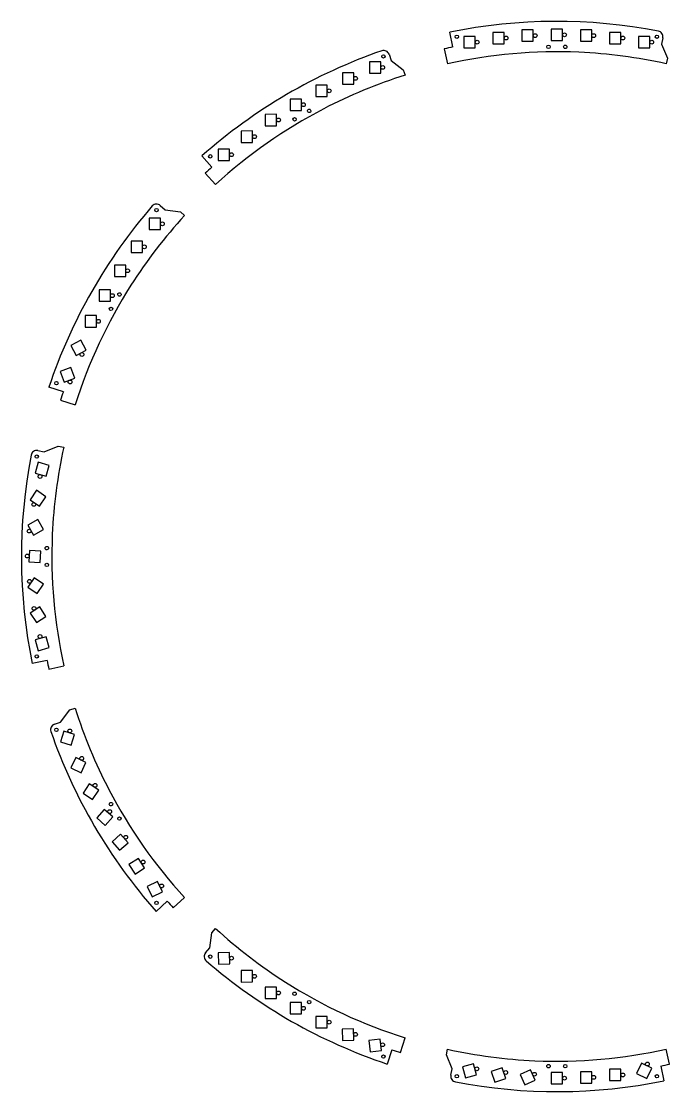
# Model space of a CAD drawing. Header units: millimetres. Extents: x -283 to 283, y -283 to 283.
# Drawn here: x -283 to 60, y -283 to 283 of the extents above; entities that cross this region are included whole.
import ezdxf

# ---------------------------------------------------------------- set-up
doc = ezdxf.new("R2010")
doc.units = ezdxf.units.MM
for name, color, linetype in [('Circle021', 7, 'CONTINUOUS'), ('Circle022', 7, 'CONTINUOUS'), ('Circle023', 7, 'CONTINUOUS'), ('Circle024', 7, 'CONTINUOUS'), ('Circle025', 7, 'CONTINUOUS'), ('Circle026', 7, 'CONTINUOUS'), ('Circle027', 7, 'CONTINUOUS'), ('Circle028', 7, 'CONTINUOUS'), ('Circle029', 7, 'CONTINUOUS'), ('Circle030', 7, 'CONTINUOUS'), ('Circle031', 7, 'CONTINUOUS'), ('Circle032', 7, 'CONTINUOUS'), ('Circle033', 7, 'CONTINUOUS'), ('Circle034', 7, 'CONTINUOUS'), ('Circle035', 7, 'CONTINUOUS'), ('Circle036', 7, 'CONTINUOUS'), ('Circle037', 7, 'CONTINUOUS'), ('Circle038', 7, 'CONTINUOUS'), ('Circle039', 7, 'CONTINUOUS'), ('Circle040', 7, 'CONTINUOUS'), ('Circle041', 7, 'CONTINUOUS'), ('Circle042', 7, 'CONTINUOUS'), ('Circle043', 7, 'CONTINUOUS'), ('Circle044', 7, 'CONTINUOUS'), ('Circle045', 7, 'CONTINUOUS'), ('Circle046', 7, 'CONTINUOUS'), ('Circle047', 7, 'CONTINUOUS'), ('Circle048', 7, 'CONTINUOUS'), ('Circle049', 7, 'CONTINUOUS'), ('Circle050', 7, 'CONTINUOUS'), ('Circle051', 7, 'CONTINUOUS'), ('Circle052', 7, 'CONTINUOUS'), ('Circle053', 7, 'CONTINUOUS'), ('Circle054', 7, 'CONTINUOUS'), ('Circle055', 7, 'CONTINUOUS'), ('Circle056', 7, 'CONTINUOUS'), ('Circle057', 7, 'CONTINUOUS'), ('Circle058', 7, 'CONTINUOUS'), ('Circle059', 7, 'CONTINUOUS'), ('Circle060', 7, 'CONTINUOUS'), ('Circle061', 7, 'CONTINUOUS'), ('Circle062', 7, 'CONTINUOUS'), ('Circle063', 7, 'CONTINUOUS'), ('Circle064', 7, 'CONTINUOUS'), ('Circle065', 7, 'CONTINUOUS'), ('Circle066', 7, 'CONTINUOUS'), ('Circle067', 7, 'CONTINUOUS'), ('Circle068', 7, 'CONTINUOUS'), ('Circle069', 7, 'CONTINUOUS'), ('inserts', 7, 'CONTINUOUS'), ('Rectangle021', 7, 'CONTINUOUS'), ('Rectangle022', 7, 'CONTINUOUS'), ('Rectangle023', 7, 'CONTINUOUS'), ('Rectangle024', 7, 'CONTINUOUS'), ('Rectangle025', 7, 'CONTINUOUS'), ('Rectangle026', 7, 'CONTINUOUS'), ('Rectangle027', 7, 'CONTINUOUS'), ('Rectangle028', 7, 'CONTINUOUS'), ('Rectangle029', 7, 'CONTINUOUS'), ('Rectangle030', 7, 'CONTINUOUS'), ('Rectangle031', 7, 'CONTINUOUS'), ('Rectangle032', 7, 'CONTINUOUS'), ('Rectangle033', 7, 'CONTINUOUS'), ('Rectangle034', 7, 'CONTINUOUS'), ('Rectangle035', 7, 'CONTINUOUS'), ('Rectangle036', 7, 'CONTINUOUS'), ('Rectangle037', 7, 'CONTINUOUS'), ('Rectangle038', 7, 'CONTINUOUS'), ('Rectangle039', 7, 'CONTINUOUS'), ('Rectangle040', 7, 'CONTINUOUS'), ('Rectangle041', 7, 'CONTINUOUS'), ('Rectangle042', 7, 'CONTINUOUS'), ('Rectangle043', 7, 'CONTINUOUS'), ('Rectangle044', 7, 'CONTINUOUS'), ('Rectangle045', 7, 'CONTINUOUS'), ('Rectangle046', 7, 'CONTINUOUS'), ('Rectangle047', 7, 'CONTINUOUS'), ('Rectangle048', 7, 'CONTINUOUS'), ('Rectangle049', 7, 'CONTINUOUS'), ('Rectangle050', 7, 'CONTINUOUS'), ('Rectangle051', 7, 'CONTINUOUS'), ('Rectangle052', 7, 'CONTINUOUS'), ('Rectangle053', 7, 'CONTINUOUS'), ('Rectangle054', 7, 'CONTINUOUS'), ('Rectangle055', 7, 'CONTINUOUS'), ('Rectangle056', 7, 'CONTINUOUS'), ('Rectangle057', 7, 'CONTINUOUS'), ('Rectangle058', 7, 'CONTINUOUS'), ('Rectangle059', 7, 'CONTINUOUS'), ('Rectangle060', 7, 'CONTINUOUS'), ('Rectangle061', 7, 'CONTINUOUS'), ('Rectangle062', 7, 'CONTINUOUS'), ('Rectangle063', 7, 'CONTINUOUS'), ('Rectangle064', 7, 'CONTINUOUS'), ('Rectangle065', 7, 'CONTINUOUS'), ('Rectangle066', 7, 'CONTINUOUS'), ('Rectangle067', 7, 'CONTINUOUS'), ('Rectangle068', 7, 'CONTINUOUS'), ('Rectangle069', 7, 'CONTINUOUS')]:
    doc.layers.add(name, color=color, linetype=linetype)

msp = doc.modelspace()

# ---------------------------------------------------------------- linework, layer by layer
at = {"layer": 'Circle021'}
msp.add_circle((50.15, 272.111), 1, dxfattribs=at)
at = {"layer": 'Circle022'}
msp.add_circle((34.85, 274.27), 1, dxfattribs=at)
at = {"layer": 'Circle023'}
msp.add_circle((19.45, 275.571), 1, dxfattribs=at)
at = {"layer": 'Circle024'}
msp.add_circle((4, 276.001), 1, dxfattribs=at)
at = {"layer": 'Circle025'}
msp.add_circle((-11.45, 275.57), 1, dxfattribs=at)
at = {"layer": 'Circle026'}
msp.add_circle((-26.85, 274.27), 1, dxfattribs=at)
at = {"layer": 'Circle027'}
msp.add_circle((-42.15, 272.11), 1, dxfattribs=at)
at = {"layer": 'Circle028'}
msp.add_circle((-92.09, 258.73), 1, dxfattribs=at)
at = {"layer": 'Circle029'}
msp.add_circle((-106.42, 252.95), 1, dxfattribs=at)
at = {"layer": 'Circle030'}
msp.add_circle((-120.41, 246.37), 1, dxfattribs=at)
at = {"layer": 'Circle031'}
msp.add_circle((-134, 239.022), 1, dxfattribs=at)
at = {"layer": 'Circle032'}
msp.add_circle((-147.16, 230.925), 1, dxfattribs=at)
at = {"layer": 'Circle033'}
msp.add_circle((-159.85, 222.107), 1, dxfattribs=at)
at = {"layer": 'Circle034'}
msp.add_circle((-172.02, 212.58), 1, dxfattribs=at)
at = {"layer": 'Circle035'}
msp.add_circle((-208.58, 176.02), 1, dxfattribs=at)
at = {"layer": 'Circle036'}
msp.add_circle((-218.1, 163.85), 1, dxfattribs=at)
at = {"layer": 'Circle037'}
msp.add_circle((-226.92, 151.16), 1, dxfattribs=at)
at = {"layer": 'Circle038'}
msp.add_circle((-235.02, 138), 1, dxfattribs=at)
at = {"layer": 'Circle039'}
msp.add_circle((-242.37, 124.41), 1, dxfattribs=at)
at = {"layer": 'Circle040'}
msp.add_circle((-251.074, 106.887), 1, dxfattribs=at)
at = {"layer": 'Circle041'}
msp.add_circle((-257.372, 92.3277), 1, dxfattribs=at)
at = {"layer": 'Circle042'}
msp.add_circle((-273.23, 42.31), 1, dxfattribs=at)
at = {"layer": 'Circle043'}
msp.add_circle((-276.517, 27.5409), 1, dxfattribs=at)
at = {"layer": 'Circle044'}
msp.add_circle((-279.029, 13.4415), 1, dxfattribs=at)
at = {"layer": 'Circle045'}
msp.add_circle((-279.994, 0.22677), 1, dxfattribs=at)
at = {"layer": 'Circle046'}
msp.add_circle((-278.857, -13.1712), 1, dxfattribs=at)
at = {"layer": 'Circle047'}
msp.add_circle((-276.416, -27.4742), 1, dxfattribs=at)
at = {"layer": 'Circle048'}
msp.add_circle((-273.235, -42.3114), 1, dxfattribs=at)
at = {"layer": 'Circle049'}
msp.add_circle((-257.511, -92.2802), 1, dxfattribs=at)
at = {"layer": 'Circle050'}
msp.add_circle((-251.215, -106.816), 1, dxfattribs=at)
at = {"layer": 'Circle051'}
msp.add_circle((-244.169, -121.07), 1, dxfattribs=at)
at = {"layer": 'Circle052'}
msp.add_circle((-236.395, -134.982), 1, dxfattribs=at)
at = {"layer": 'Circle053'}
msp.add_circle((-227.915, -148.52), 1, dxfattribs=at)
at = {"layer": 'Circle054'}
msp.add_circle((-218.764, -161.643), 1, dxfattribs=at)
at = {"layer": 'Circle055'}
msp.add_circle((-208.973, -174.292), 1, dxfattribs=at)
at = {"layer": 'Circle056'}
msp.add_circle((-172.022, -212.466), 1, dxfattribs=at)
at = {"layer": 'Circle057'}
msp.add_circle((-159.85, -222.094), 1, dxfattribs=at)
at = {"layer": 'Circle058'}
msp.add_circle((-147.16, -230.92), 1, dxfattribs=at)
at = {"layer": 'Circle059'}
msp.add_circle((-134, -239.02), 1, dxfattribs=at)
at = {"layer": 'Circle060'}
msp.add_circle((-120.41, -246.359), 1, dxfattribs=at)
at = {"layer": 'Circle061'}
msp.add_circle((-106.422, -252.826), 1, dxfattribs=at)
at = {"layer": 'Circle062'}
msp.add_circle((-92.1135, -258.297), 1, dxfattribs=at)
at = {"layer": 'Circle063'}
msp.add_circle((-42.2951, -271.042), 1, dxfattribs=at)
at = {"layer": 'Circle064'}
msp.add_circle((-27.0621, -272.985), 1, dxfattribs=at)
at = {"layer": 'Circle065'}
msp.add_circle((-11.811, -273.909), 1, dxfattribs=at)
at = {"layer": 'Circle066'}
msp.add_circle((4, -276), 1, dxfattribs=at)
at = {"layer": 'Circle067'}
msp.add_circle((19.45, -275.57), 1, dxfattribs=at)
at = {"layer": 'Circle068'}
msp.add_circle((34.85, -274.27), 1, dxfattribs=at)
at = {"layer": 'Circle069'}
msp.add_circle((47.8594, -268.494), 1, dxfattribs=at)
at = {"layer": 'inserts'}
for p, q in [((-54.9684, 269.549), (-56.6323, 277.361)), ((55.9944, 274.446), (55.288, 271.021)), ((-59.584, 268.566), (-57.8305, 260.663)), ((55.288, 271.021), (58.4375, 263.6)), ((-88.7305, 265.674), (-87.6298, 262.355)), ((-87.6298, 262.355), (-81.1915, 257.503)), ((58.4375, 263.6), (57.8316, 260.662)), ((-81.1915, 257.503), (-80.2475, 254.656)), ((-182.378, 205.952), (-187.725, 211.885)), ((-185.884, 202.793), (-180.414, 196.825)), ((-209.68, 185.716), (-207.067, 183.391)), ((-207.067, 183.391), (-199.065, 182.408)), ((-199.065, 182.408), (-196.824, 180.415)), ((-260.92, 87.1705), (-268.518, 89.6354)), ((-262.377, 82.6819), (-254.656, 80.2486)), ((-271.021, 55.288), (-263.6, 58.4375)), ((-263.6, 58.4375), (-260.662, 57.8316)), ((-274.446, 55.9944), (-271.021, 55.288)), ((-269.549, -54.9684), (-277.361, -56.6323)), ((-268.566, -59.584), (-260.663, -57.8305)), ((-262.355, -87.6298), (-257.503, -81.1915)), ((-257.503, -81.1915), (-254.656, -80.2475)), ((-265.674, -88.7305), (-262.355, -87.6298)), ((-202.793, -185.884), (-196.825, -180.414)), ((-205.952, -182.378), (-211.885, -187.725)), ((-182.408, -199.065), (-180.415, -196.824)), ((-183.391, -207.067), (-182.408, -199.065)), ((-185.716, -209.68), (-183.391, -207.067)), ((-82.6819, -262.377), (-80.2486, -254.656)), ((-87.1705, -260.92), (-89.6354, -268.518)), ((-58.4375, -263.6), (-57.8316, -260.662)), ((-55.288, -271.021), (-58.4375, -263.6)), ((59.584, -268.566), (57.8305, -260.663)), ((-55.9944, -274.446), (-55.288, -271.021)), ((54.9684, -269.549), (56.6323, -277.361))]:
    msp.add_line(p, q, dxfattribs=at)
for centre in [(-52.8763, 274.962), (52.8763, 274.962), (-4.44461, 269.629), (-91.6888, 264.562), (-138.664, 231.284), (-183.273, 211.686), (-211.686, 183.273), (-235.728, 130.965), (-264.562, 91.6888), (-274.962, 52.8763), (-269.629, -4.44461), (-274.962, -52.8763), (-264.562, -91.6888), (-231.284, -138.664), (-211.686, -183.273), (-183.273, -211.686), (-130.965, -235.728), (-91.6888, -264.562), (4.44461, -269.629), (-52.8763, -274.962), (52.8763, -274.962)]:
    msp.add_circle(centre, 0.9, dxfattribs=at)
for centre, radius, start, end in [((0, 0), 283.084, 79.0771, 101.54), ((53.077, 275.033), 2.97587, -11.3739, 79.0771), ((0, 0), 283.084, 109.077, 131.54), ((-91.5505, 264.724), 2.97587, 18.6261, 109.077), ((0, 0), 275.097, 101.526, 102.509), ((0, 0), 275.097, 131.526, 132.509), ((0, 0), 283.084, 139.077, 161.54), ((-211.647, 183.483), 2.97587, 48.6261, 139.077), ((0, 0), 275.097, 161.526, 162.509), ((0, 0), 283.084, 169.077, -168.46), ((-275.033, 53.077), 2.97587, 78.6261, 169.077), ((0, 0), 275.097, -168.474, -167.491), ((-264.724, -91.5505), 2.97587, 108.626, -160.923), ((0, 0), 283.084, -160.923, -138.46), ((0, 0), 275.097, -138.474, -137.491), ((-183.483, -211.647), 2.97587, 138.626, -130.923), ((0, 0), 283.084, -130.923, -108.46), ((0, 0), 275.097, -108.474, -107.491), ((0, 0), 275.097, -78.4739, -77.491), ((-53.077, -275.033), 2.97587, 168.626, -100.923), ((0, 0), 283.084, -100.923, -78.4598)]:
    msp.add_arc(centre, radius, start, end, dxfattribs=at)
for points, knots in [([(57.8316, 260.662), (42.6559, 264.03), (27.1856, 266.068), (11.6555, 266.746), (-11.6398, 267.768), (-35.0671, 265.717), (-57.8305, 260.663)], [0, 0, 0, 0, 0.4, 0.4, 0.4, 1, 1, 1, 1]), ([(5.34461, 269.629), (5.34536, 269.851), (5.25983, 270.072), (5.10971, 270.236), (4.93608, 270.428), (4.67597, 270.538), (4.41689, 270.529), (4.19497, 270.523), (3.97694, 270.43), (3.81809, 270.275), (3.63102, 270.096), (3.52899, 269.833), (3.54631, 269.574), (3.55923, 269.352), (3.65818, 269.137), (3.81809, 268.983), (3.97694, 268.828), (4.19497, 268.736), (4.41689, 268.73), (4.63876, 268.722), (4.86206, 268.801), (5.03016, 268.946), (5.22792, 269.113), (5.34597, 269.37), (5.34461, 269.629)], [0, 0, 0, 0, 0.117647, 0.117647, 0.117647, 0.254902, 0.254902, 0.254902, 0.372549, 0.372549, 0.372549, 0.509804, 0.509804, 0.509804, 0.627451, 0.627451, 0.627451, 0.745098, 0.745098, 0.745098, 0.862745, 0.862745, 0.862745, 1, 1, 1, 1]), ([(-80.2475, 254.656), (-95.0739, 249.985), (-109.491, 244.015), (-123.279, 236.837), (-143.964, 226.074), (-163.227, 212.584), (-180.414, 196.825)], [0, 0, 0, 0, 0.4, 0.4, 0.4, 1, 1, 1, 1]), ([(-130.186, 236.178), (-130.296, 236.371), (-130.481, 236.519), (-130.693, 236.586), (-130.939, 236.666), (-131.22, 236.631), (-131.439, 236.493), (-131.628, 236.377), (-131.771, 236.188), (-131.831, 235.974), (-131.903, 235.725), (-131.86, 235.446), (-131.716, 235.231), (-131.594, 235.046), (-131.401, 234.909), (-131.185, 234.855), (-130.97, 234.8), (-130.735, 234.83), (-130.54, 234.935), (-130.344, 235.04), (-130.19, 235.219), (-130.117, 235.429), (-130.029, 235.673), (-130.055, 235.954), (-130.186, 236.178)], [0, 0, 0, 0, 0.117647, 0.117647, 0.117647, 0.254902, 0.254902, 0.254902, 0.372549, 0.372549, 0.372549, 0.509804, 0.509804, 0.509804, 0.627451, 0.627451, 0.627451, 0.745098, 0.745098, 0.745098, 0.862745, 0.862745, 0.862745, 1, 1, 1, 1]), ([(-196.824, 180.415), (-207.329, 168.956), (-216.829, 156.577), (-225.181, 143.467), (-237.713, 123.803), (-247.651, 102.489), (-254.656, 80.2486)], [0, 0, 0, 0, 0.4, 0.4, 0.4, 1, 1, 1, 1]), ([(-230.834, 139.443), (-231.025, 139.555), (-231.259, 139.591), (-231.476, 139.543), (-231.73, 139.489), (-231.955, 139.319), (-232.076, 139.09), (-232.182, 138.894), (-232.211, 138.659), (-232.156, 138.444), (-232.094, 138.193), (-231.917, 137.972), (-231.685, 137.858), (-231.486, 137.759), (-231.251, 137.737), (-231.037, 137.798), (-230.823, 137.858), (-230.635, 138.001), (-230.518, 138.19), (-230.401, 138.378), (-230.357, 138.611), (-230.399, 138.829), (-230.445, 139.084), (-230.608, 139.315), (-230.834, 139.443)], [0, 0, 0, 0, 0.117647, 0.117647, 0.117647, 0.254902, 0.254902, 0.254902, 0.372549, 0.372549, 0.372549, 0.509804, 0.509804, 0.509804, 0.627451, 0.627451, 0.627451, 0.745098, 0.745098, 0.745098, 0.862745, 0.862745, 0.862745, 1, 1, 1, 1]), ([(-260.662, 57.8316), (-264.03, 42.6559), (-266.068, 27.1856), (-266.746, 11.6555), (-267.768, -11.6398), (-265.717, -35.0671), (-260.663, -57.8305)], [0, 0, 0, 0, 0.4, 0.4, 0.4, 1, 1, 1, 1]), ([(-269.629, 5.34461), (-269.851, 5.34536), (-270.072, 5.25983), (-270.236, 5.10971), (-270.428, 4.93608), (-270.538, 4.67597), (-270.529, 4.41689), (-270.523, 4.19497), (-270.43, 3.97694), (-270.275, 3.81809), (-270.096, 3.63102), (-269.833, 3.52899), (-269.574, 3.54631), (-269.352, 3.55923), (-269.137, 3.65818), (-268.983, 3.81809), (-268.828, 3.97694), (-268.736, 4.19497), (-268.73, 4.41689), (-268.722, 4.63876), (-268.801, 4.86206), (-268.946, 5.03016), (-269.113, 5.22792), (-269.37, 5.34597), (-269.629, 5.34461)], [0, 0, 0, 0, 0.117647, 0.117647, 0.117647, 0.254902, 0.254902, 0.254902, 0.372549, 0.372549, 0.372549, 0.509804, 0.509804, 0.509804, 0.627451, 0.627451, 0.627451, 0.745098, 0.745098, 0.745098, 0.862745, 0.862745, 0.862745, 1, 1, 1, 1]), ([(-254.656, -80.2475), (-249.985, -95.0739), (-244.015, -109.491), (-236.837, -123.279), (-226.074, -143.964), (-212.584, -163.227), (-196.825, -180.414)], [0, 0, 0, 0, 0.4, 0.4, 0.4, 1, 1, 1, 1]), ([(-236.178, -130.186), (-236.371, -130.296), (-236.519, -130.481), (-236.586, -130.693), (-236.666, -130.939), (-236.631, -131.22), (-236.493, -131.439), (-236.377, -131.628), (-236.188, -131.771), (-235.974, -131.831), (-235.725, -131.903), (-235.446, -131.86), (-235.231, -131.716), (-235.046, -131.594), (-234.909, -131.401), (-234.855, -131.185), (-234.8, -130.97), (-234.83, -130.735), (-234.935, -130.54), (-235.04, -130.344), (-235.219, -130.19), (-235.429, -130.117), (-235.673, -130.029), (-235.954, -130.055), (-236.178, -130.186)], [0, 0, 0, 0, 0.117647, 0.117647, 0.117647, 0.254902, 0.254902, 0.254902, 0.372549, 0.372549, 0.372549, 0.509804, 0.509804, 0.509804, 0.627451, 0.627451, 0.627451, 0.745098, 0.745098, 0.745098, 0.862745, 0.862745, 0.862745, 1, 1, 1, 1]), ([(-180.415, -196.824), (-168.956, -207.329), (-156.577, -216.829), (-143.467, -225.181), (-123.803, -237.713), (-102.489, -247.651), (-80.2486, -254.656)], [0, 0, 0, 0, 0.4, 0.4, 0.4, 1, 1, 1, 1]), ([(-139.443, -230.834), (-139.555, -231.025), (-139.591, -231.259), (-139.543, -231.476), (-139.489, -231.73), (-139.319, -231.955), (-139.09, -232.076), (-138.894, -232.182), (-138.659, -232.211), (-138.444, -232.156), (-138.193, -232.094), (-137.972, -231.917), (-137.858, -231.685), (-137.759, -231.486), (-137.737, -231.251), (-137.798, -231.037), (-137.858, -230.823), (-138.001, -230.635), (-138.19, -230.518), (-138.378, -230.401), (-138.611, -230.357), (-138.829, -230.399), (-139.084, -230.445), (-139.315, -230.608), (-139.443, -230.834)], [0, 0, 0, 0, 0.117647, 0.117647, 0.117647, 0.254902, 0.254902, 0.254902, 0.372549, 0.372549, 0.372549, 0.509804, 0.509804, 0.509804, 0.627451, 0.627451, 0.627451, 0.745098, 0.745098, 0.745098, 0.862745, 0.862745, 0.862745, 1, 1, 1, 1]), ([(-57.8316, -260.662), (-42.6559, -264.03), (-27.1856, -266.068), (-11.6555, -266.746), (11.6398, -267.768), (35.0671, -265.717), (57.8305, -260.663)], [0, 0, 0, 0, 0.4, 0.4, 0.4, 1, 1, 1, 1]), ([(-5.34461, -269.629), (-5.34536, -269.851), (-5.25983, -270.072), (-5.10971, -270.236), (-4.93608, -270.428), (-4.67597, -270.538), (-4.41689, -270.529), (-4.19497, -270.523), (-3.97694, -270.43), (-3.81809, -270.275), (-3.63102, -270.096), (-3.52899, -269.833), (-3.54631, -269.574), (-3.55923, -269.352), (-3.65818, -269.137), (-3.81809, -268.983), (-3.97694, -268.828), (-4.19497, -268.736), (-4.41689, -268.73), (-4.63876, -268.722), (-4.86206, -268.801), (-5.03016, -268.946), (-5.22792, -269.113), (-5.34597, -269.37), (-5.34461, -269.629)], [0, 0, 0, 0, 0.117647, 0.117647, 0.117647, 0.254902, 0.254902, 0.254902, 0.372549, 0.372549, 0.372549, 0.509804, 0.509804, 0.509804, 0.627451, 0.627451, 0.627451, 0.745098, 0.745098, 0.745098, 0.862745, 0.862745, 0.862745, 1, 1, 1, 1])]:
    msp.add_open_spline(points, degree=3, knots=knots, dxfattribs=at)
at = {"layer": 'Rectangle021'}
for p, q in [((49.1495, 275.111), (43.1495, 275.109)), ((43.1495, 275.109), (43.1505, 269.109)), ((49.1505, 269.111), (49.1495, 275.111)), ((43.1505, 269.109), (49.1505, 269.111))]:
    msp.add_line(p, q, dxfattribs=at)
at = {"layer": 'Rectangle022'}
for p, q in [((33.85, 277.27), (27.85, 277.27)), ((27.85, 277.27), (27.85, 271.27)), ((33.85, 271.27), (33.85, 277.27)), ((27.85, 271.27), (33.85, 271.27))]:
    msp.add_line(p, q, dxfattribs=at)
at = {"layer": 'Rectangle023'}
for p, q in [((18.449, 278.571), (12.449, 278.569)), ((12.449, 278.569), (12.451, 272.569)), ((18.451, 272.571), (18.449, 278.571)), ((12.451, 272.569), (18.451, 272.571))]:
    msp.add_line(p, q, dxfattribs=at)
at = {"layer": 'Rectangle024'}
for p, q in [((2.99948, 279.001), (-3.00052, 278.999)), ((-3.00052, 278.999), (-2.99948, 272.999)), ((3.00052, 273.001), (2.99948, 279.001)), ((-2.99948, 272.999), (3.00052, 273.001))]:
    msp.add_line(p, q, dxfattribs=at)
at = {"layer": 'Rectangle025'}
for p, q in [((-12.45, 278.57), (-18.45, 278.57)), ((-18.45, 278.57), (-18.45, 272.57)), ((-12.45, 272.57), (-12.45, 278.57)), ((-18.45, 272.57), (-12.45, 272.57))]:
    msp.add_line(p, q, dxfattribs=at)
at = {"layer": 'Rectangle026'}
for p, q in [((-27.85, 277.27), (-33.85, 277.27)), ((-33.85, 277.27), (-33.85, 271.27)), ((-27.85, 271.27), (-27.85, 277.27)), ((-33.85, 271.27), (-27.85, 271.27))]:
    msp.add_line(p, q, dxfattribs=at)
at = {"layer": 'Rectangle027'}
for p, q in [((-43.15, 275.11), (-49.15, 275.11)), ((-49.15, 275.11), (-49.15, 269.11)), ((-43.15, 269.11), (-43.15, 275.11)), ((-49.15, 269.11), (-43.15, 269.11))]:
    msp.add_line(p, q, dxfattribs=at)
at = {"layer": 'Rectangle028'}
for p, q in [((-93.09, 261.73), (-99.09, 261.73)), ((-99.09, 261.73), (-99.09, 255.73)), ((-93.09, 255.73), (-93.09, 261.73)), ((-99.09, 255.73), (-93.09, 255.73))]:
    msp.add_line(p, q, dxfattribs=at)
at = {"layer": 'Rectangle029'}
for p, q in [((-107.42, 255.95), (-113.42, 255.95)), ((-113.42, 255.95), (-113.42, 249.95)), ((-107.42, 249.95), (-107.42, 255.95)), ((-113.42, 249.95), (-107.42, 249.95))]:
    msp.add_line(p, q, dxfattribs=at)
at = {"layer": 'Rectangle030'}
for p, q in [((-121.41, 249.37), (-127.41, 249.37)), ((-127.41, 249.37), (-127.41, 243.37)), ((-121.41, 243.37), (-121.41, 249.37)), ((-127.41, 243.37), (-121.41, 243.37))]:
    msp.add_line(p, q, dxfattribs=at)
at = {"layer": 'Rectangle031'}
for p, q in [((-135.002, 242.022), (-141.002, 242.018)), ((-141.002, 242.018), (-140.998, 236.018)), ((-134.998, 236.022), (-135.002, 242.022)), ((-140.998, 236.018), (-134.998, 236.022))]:
    msp.add_line(p, q, dxfattribs=at)
at = {"layer": 'Rectangle032'}
for p, q in [((-148.164, 233.924), (-154.164, 233.916)), ((-154.164, 233.916), (-154.156, 227.916)), ((-148.156, 227.924), (-148.164, 233.924)), ((-154.156, 227.916), (-148.156, 227.924))]:
    msp.add_line(p, q, dxfattribs=at)
at = {"layer": 'Rectangle033'}
for p, q in [((-160.855, 225.105), (-166.855, 225.095)), ((-166.855, 225.095), (-166.845, 219.095)), ((-160.845, 219.105), (-160.855, 225.105)), ((-166.845, 219.095), (-160.845, 219.105))]:
    msp.add_line(p, q, dxfattribs=at)
at = {"layer": 'Rectangle034'}
for p, q in [((-173.02, 215.58), (-179.02, 215.58)), ((-179.02, 215.58), (-179.02, 209.58)), ((-173.02, 209.58), (-173.02, 215.58)), ((-179.02, 209.58), (-173.02, 209.58))]:
    msp.add_line(p, q, dxfattribs=at)
at = {"layer": 'Rectangle035'}
for p, q in [((-209.58, 179.02), (-215.58, 179.02)), ((-215.58, 179.02), (-215.58, 173.02)), ((-209.58, 173.02), (-209.58, 179.02)), ((-215.58, 173.02), (-209.58, 173.02))]:
    msp.add_line(p, q, dxfattribs=at)
at = {"layer": 'Rectangle036'}
for p, q in [((-219.1, 166.85), (-225.1, 166.85)), ((-225.1, 166.85), (-225.1, 160.85)), ((-219.1, 160.85), (-219.1, 166.85)), ((-225.1, 160.85), (-219.1, 160.85))]:
    msp.add_line(p, q, dxfattribs=at)
at = {"layer": 'Rectangle037'}
for p, q in [((-227.92, 154.16), (-233.92, 154.16)), ((-233.92, 154.16), (-233.92, 148.16)), ((-227.92, 148.16), (-227.92, 154.16)), ((-233.92, 148.16), (-227.92, 148.16))]:
    msp.add_line(p, q, dxfattribs=at)
at = {"layer": 'Rectangle038'}
for p, q in [((-236.02, 141), (-242.02, 141)), ((-242.02, 141), (-242.02, 135)), ((-236.02, 135), (-236.02, 141)), ((-242.02, 135), (-236.02, 135))]:
    msp.add_line(p, q, dxfattribs=at)
at = {"layer": 'Rectangle039'}
for p, q in [((-243.37, 127.41), (-249.37, 127.41)), ((-249.37, 127.41), (-249.37, 121.41)), ((-243.37, 121.41), (-243.37, 127.41)), ((-249.37, 121.41), (-243.37, 121.41))]:
    msp.add_line(p, q, dxfattribs=at)
at = {"layer": 'Rectangle040'}
for p, q in [((-251.707, 114.477), (-257.007, 111.663)), ((-248.893, 109.177), (-251.707, 114.477)), ((-257.007, 111.663), (-254.193, 106.363)), ((-254.193, 106.363), (-248.893, 109.177))]:
    msp.add_line(p, q, dxfattribs=at)
at = {"layer": 'Rectangle041'}
for p, q in [((-256.927, 99.9304), (-262.57, 97.8931)), ((-262.57, 97.8931), (-260.533, 92.2496)), ((-254.89, 94.2869), (-256.927, 99.9304)), ((-260.533, 92.2496), (-254.89, 94.2869))]:
    msp.add_line(p, q, dxfattribs=at)
at = {"layer": 'Rectangle042'}
for p, q in [((-274.15, 49.87), (-275.83, 44.11)), ((-268.39, 48.19), (-274.15, 49.87)), ((-270.07, 42.43), (-268.39, 48.19)), ((-275.83, 44.11), (-270.07, 42.43))]:
    msp.add_line(p, q, dxfattribs=at)
at = {"layer": 'Rectangle043'}
for p, q in [((-275.066, 35.0172), (-278.437, 30.0536)), ((-270.103, 31.6464), (-275.066, 35.0172)), ((-278.437, 30.0536), (-273.474, 26.6828)), ((-273.474, 26.6828), (-270.103, 31.6464))]:
    msp.add_line(p, q, dxfattribs=at)
at = {"layer": 'Rectangle044'}
for p, q in [((-274.482, 19.5507), (-279.671, 16.5381)), ((-271.469, 14.3619), (-274.482, 19.5507)), ((-279.671, 16.5381), (-276.658, 11.3493)), ((-276.658, 11.3493), (-271.469, 14.3619))]:
    msp.add_line(p, q, dxfattribs=at)
at = {"layer": 'Rectangle045'}
for p, q in [((-278.825, 3.16525), (-279.165, -2.8251)), ((-272.835, 2.8251), (-278.825, 3.16525)), ((-273.175, -3.16525), (-272.835, 2.8251)), ((-279.165, -2.8251), (-273.175, -3.16525))]:
    msp.add_line(p, q, dxfattribs=at)
at = {"layer": 'Rectangle046'}
for p, q in [((-276.326, -11.2753), (-279.745, -16.2064)), ((-271.395, -14.6936), (-276.326, -11.2753)), ((-279.745, -16.2064), (-274.814, -19.6247)), ((-274.814, -19.6247), (-271.395, -14.6936))]:
    msp.add_line(p, q, dxfattribs=at)
at = {"layer": 'Rectangle047'}
for p, q in [((-273.347, -26.7089), (-278.411, -29.9274)), ((-270.129, -31.7726), (-273.347, -26.7089)), ((-278.411, -29.9274), (-275.193, -34.9911)), ((-275.193, -34.9911), (-270.129, -31.7726))]:
    msp.add_line(p, q, dxfattribs=at)
at = {"layer": 'Rectangle048'}
for p, q in [((-270.075, -42.4275), (-275.832, -44.1145)), ((-275.832, -44.1145), (-274.145, -49.8725)), ((-268.388, -48.1855), (-270.075, -42.4275)), ((-274.145, -49.8725), (-268.388, -48.1855))]:
    msp.add_line(p, q, dxfattribs=at)
at = {"layer": 'Rectangle049'}
for p, q in [((-260.673, -92.3186), (-262.501, -98.0333)), ((-254.959, -94.1467), (-260.673, -92.3186)), ((-256.787, -99.8614), (-254.959, -94.1467)), ((-262.501, -98.0333), (-256.787, -99.8614))]:
    msp.add_line(p, q, dxfattribs=at)
at = {"layer": 'Rectangle050'}
for p, q in [((-254.352, -106.416), (-256.954, -111.822)), ((-248.946, -109.018), (-254.352, -106.416)), ((-256.954, -111.822), (-251.548, -114.424)), ((-251.548, -114.424), (-248.946, -109.018))]:
    msp.add_line(p, q, dxfattribs=at)
at = {"layer": 'Rectangle051'}
for p, q in [((-247.225, -120.254), (-250.526, -125.265)), ((-242.214, -123.555), (-247.225, -120.254)), ((-245.515, -128.566), (-242.214, -123.555)), ((-250.526, -125.265), (-245.515, -128.566))]:
    msp.add_line(p, q, dxfattribs=at)
at = {"layer": 'Rectangle052'}
for p, q in [((-239.315, -133.768), (-243.252, -138.295)), ((-234.788, -137.705), (-239.315, -133.768)), ((-243.252, -138.295), (-238.725, -142.232)), ((-238.725, -142.232), (-234.788, -137.705))]:
    msp.add_line(p, q, dxfattribs=at)
at = {"layer": 'Rectangle053'}
for p, q in [((-230.646, -146.926), (-235.154, -150.886)), ((-226.686, -151.434), (-230.646, -146.926)), ((-235.154, -150.886), (-231.194, -155.394)), ((-231.194, -155.394), (-226.686, -151.434))]:
    msp.add_line(p, q, dxfattribs=at)
at = {"layer": 'Rectangle054'}
for p, q in [((-221.253, -159.693), (-226.257, -163.003)), ((-226.257, -163.003), (-222.947, -168.007)), ((-217.943, -164.697), (-221.253, -159.693)), ((-222.947, -168.007), (-217.943, -164.697))]:
    msp.add_line(p, q, dxfattribs=at)
at = {"layer": 'Rectangle055'}
for p, q in [((-211.171, -172.018), (-216.582, -174.611)), ((-216.582, -174.611), (-213.989, -180.022)), ((-208.578, -177.429), (-211.171, -172.018)), ((-213.989, -180.022), (-208.578, -177.429))]:
    msp.add_line(p, q, dxfattribs=at)
at = {"layer": 'Rectangle056'}
for p, q in [((-173.107, -209.496), (-179.104, -209.667)), ((-179.104, -209.667), (-178.933, -215.664)), ((-172.936, -215.493), (-173.107, -209.496)), ((-178.933, -215.664), (-172.936, -215.493))]:
    msp.add_line(p, q, dxfattribs=at)
at = {"layer": 'Rectangle057'}
for p, q in [((-160.855, -219.095), (-166.855, -219.105)), ((-166.855, -219.105), (-166.845, -225.105)), ((-160.845, -225.095), (-160.855, -219.095)), ((-166.845, -225.105), (-160.845, -225.095))]:
    msp.add_line(p, q, dxfattribs=at)
at = {"layer": 'Rectangle058'}
for p, q in [((-148.16, -227.92), (-154.16, -227.92)), ((-154.16, -227.92), (-154.16, -233.92)), ((-148.16, -233.92), (-148.16, -227.92)), ((-154.16, -233.92), (-148.16, -233.92))]:
    msp.add_line(p, q, dxfattribs=at)
at = {"layer": 'Rectangle059'}
for p, q in [((-135, -236.02), (-141, -236.02)), ((-141, -236.02), (-141, -242.02)), ((-135, -242.02), (-135, -236.02)), ((-141, -242.02), (-135, -242.02))]:
    msp.add_line(p, q, dxfattribs=at)
at = {"layer": 'Rectangle060'}
for p, q in [((-121.418, -243.362), (-127.418, -243.378)), ((-127.418, -243.378), (-127.402, -249.378)), ((-121.402, -249.362), (-121.418, -243.362)), ((-127.402, -249.378), (-121.402, -249.362))]:
    msp.add_line(p, q, dxfattribs=at)
at = {"layer": 'Rectangle061'}
for p, q in [((-107.515, -249.858), (-113.512, -250.045)), ((-113.512, -250.045), (-113.325, -256.042)), ((-107.328, -255.855), (-107.515, -249.858)), ((-113.325, -256.042), (-107.328, -255.855))]:
    msp.add_line(p, q, dxfattribs=at)
at = {"layer": 'Rectangle062'}
for p, q in [((-93.4327, -255.423), (-99.3974, -256.073)), ((-99.3974, -256.073), (-98.7473, -262.037)), ((-92.7826, -261.387), (-93.4327, -255.423)), ((-98.7473, -262.037), (-92.7826, -261.387))]:
    msp.add_line(p, q, dxfattribs=at)
at = {"layer": 'Rectangle063'}
for p, q in [((-44.0595, -268.418), (-49.8419, -270.02)), ((-49.8419, -270.02), (-48.2405, -275.802)), ((-42.4581, -274.2), (-44.0595, -268.418)), ((-48.2405, -275.802), (-42.4581, -274.2))]:
    msp.add_line(p, q, dxfattribs=at)
at = {"layer": 'Rectangle064'}
for p, q in [((-28.9729, -270.465), (-34.6548, -272.393)), ((-27.0452, -276.147), (-28.9729, -270.465)), ((-34.6548, -272.393), (-32.7271, -278.075)), ((-32.7271, -278.075), (-27.0452, -276.147))]:
    msp.add_line(p, q, dxfattribs=at)
at = {"layer": 'Rectangle065'}
for p, q in [((-13.9663, -271.595), (-19.4247, -274.086)), ((-11.4753, -277.054), (-13.9663, -271.595)), ((-19.4247, -274.086), (-16.9337, -279.545)), ((-16.9337, -279.545), (-11.4753, -277.054))]:
    msp.add_line(p, q, dxfattribs=at)
at = {"layer": 'Rectangle066'}
for p, q in [((3, -273), (-3, -273)), ((-3, -273), (-3, -279)), ((3, -279), (3, -273)), ((-3, -279), (3, -279))]:
    msp.add_line(p, q, dxfattribs=at)
at = {"layer": 'Rectangle067'}
for p, q in [((18.45, -272.57), (12.45, -272.57)), ((12.45, -272.57), (12.45, -278.57)), ((18.45, -278.57), (18.45, -272.57)), ((12.45, -278.57), (18.45, -278.57))]:
    msp.add_line(p, q, dxfattribs=at)
at = {"layer": 'Rectangle068'}
for p, q in [((33.85, -271.27), (27.85, -271.27)), ((27.85, -271.27), (27.85, -277.27)), ((33.85, -277.27), (33.85, -271.27)), ((27.85, -277.27), (33.85, -277.27))]:
    msp.add_line(p, q, dxfattribs=at)
at = {"layer": 'Rectangle069'}
for p, q in [((44.7198, -268.116), (42.1557, -273.54)), ((50.1443, -270.68), (44.7198, -268.116)), ((47.5802, -276.104), (50.1443, -270.68)), ((42.1557, -273.54), (47.5802, -276.104))]:
    msp.add_line(p, q, dxfattribs=at)

doc.saveas('drawing.dxf')
